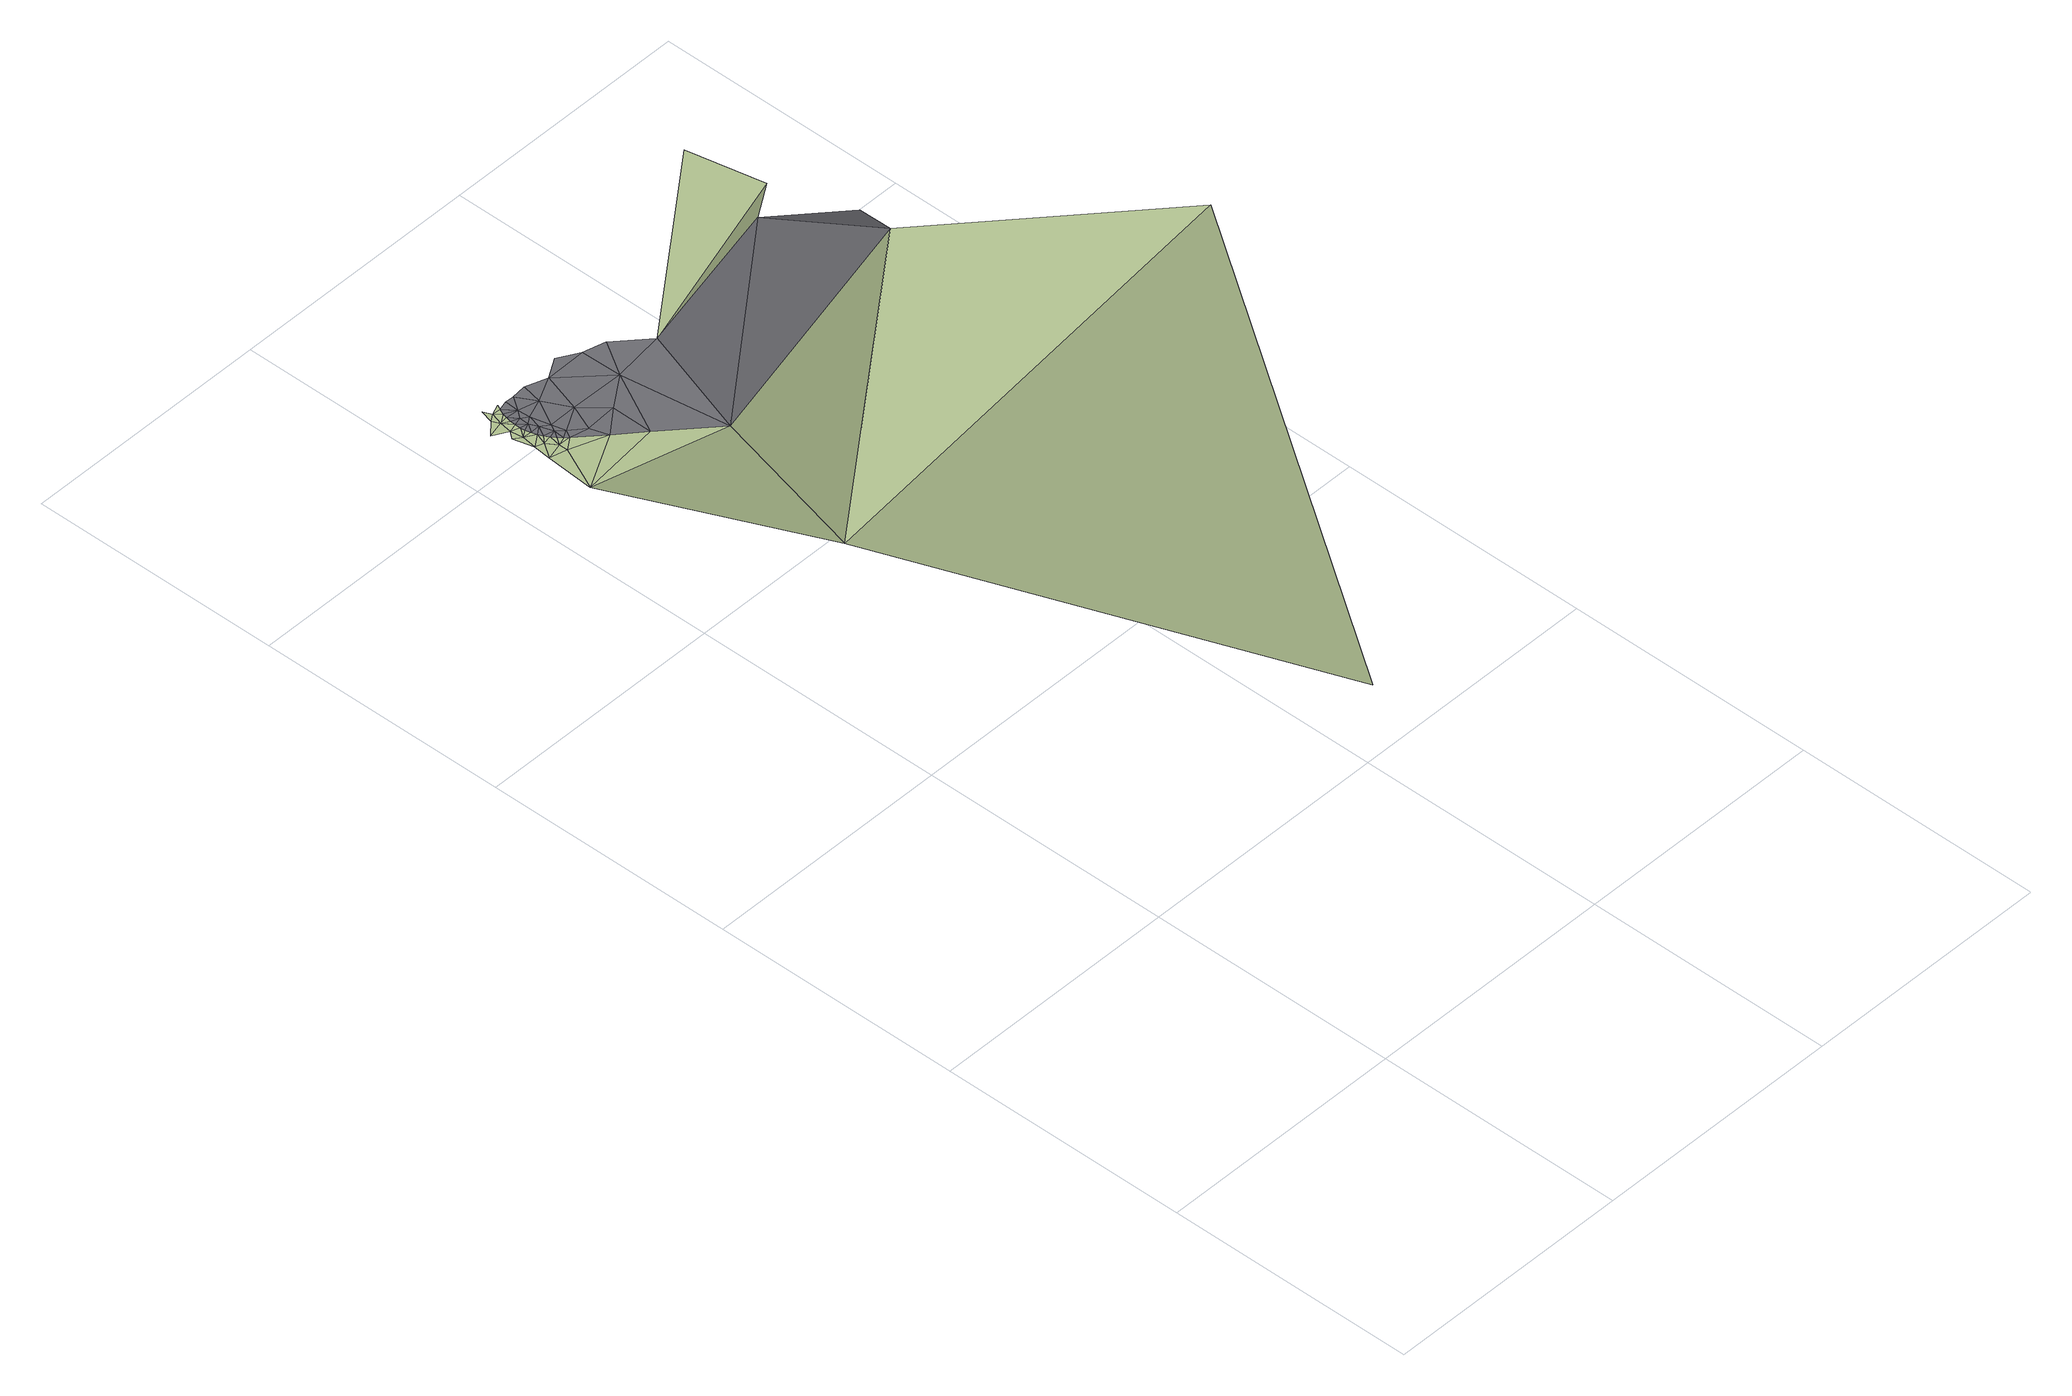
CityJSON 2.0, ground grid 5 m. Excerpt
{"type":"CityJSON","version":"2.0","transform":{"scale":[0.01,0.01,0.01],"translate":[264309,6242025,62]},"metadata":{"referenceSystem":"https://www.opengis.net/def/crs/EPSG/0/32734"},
"CityObjects":{
"terrain1":{"type":"TINRelief","geometry":[{"type":"CompositeSurface","lod":"1","boundaries":[[[0,1,2]],[[1,3,4]],[[5,4,6]],[[7,8,5]],[[9,8,10]],[[11,7,5]],[[5,6,11]],[[10,12,9]],[[12,13,14]],[[15,10,8]],[[14,13,16]],[[15,8,7]],[[6,4,17]],[[12,10,18]],[[15,19,10]],[[11,20,7]],[[19,21,10]],[[10,21,18]],[[15,7,22]],[[22,7,20]],[[23,13,12]],[[12,18,23]],[[6,24,11]],[[25,16,13]],[[20,11,26]],[[11,27,26]],[[28,13,23]],[[29,16,25]],[[30,13,28]],[[24,27,11]],[[31,25,13]],[[30,31,13]],[[24,6,17]],[[32,25,31]],[[17,4,33]],[[25,32,34]],[[3,33,4]],[[1,35,3]],[[0,35,1]],[[36,37,38]],[[39,36,38]]]}]},
"road1":{"type":"Road","attributes":{"highway":"motorway_link","surface":"asphalt","lanes":1,"width":2.2,"oneway":"yes"},"geometry":[{"type":"MultiSurface","lod":"1","boundaries":[[[19,40,21]],[[41,19,15]],[[40,18,21]],[[41,15,22]],[[23,18,40]],[[22,20,42]],[[26,42,20]],[[41,40,19]],[[28,23,43]],[[26,27,42]],[[41,22,42]],[[43,23,40]],[[30,28,43]],[[44,27,24]],[[42,27,44]],[[41,45,40]],[[41,42,46]],[[43,40,45]],[[47,31,30]],[[30,43,47]],[[42,44,46]],[[46,45,41]],[[47,32,31]],[[45,47,43]],[[24,48,44]],[[32,47,49]],[[24,17,48]],[[45,46,50]],[[45,50,47]],[[46,44,51]],[[47,52,49]],[[44,48,51]],[[50,52,47]],[[46,51,50]],[[53,48,17]],[[50,54,52]],[[53,51,48]],[[17,33,53]],[[55,50,51]],[[54,50,55]],[[51,53,56]],[[33,56,53]],[[56,55,51]],[[33,3,56]],[[57,55,58]],[[58,55,56]],[[56,3,36]],[[59,58,56]],[[36,59,56]],[[36,3,37]],[[37,3,35]],[[35,60,37]]]}]}
},
"vertices":[
[982,1289,430],[145,1324,230],[78,100,730],[393,1805,20],[131,1872,20],[138,1969,20],[172,1960,20],[158,1998,20],[141,2004,20],[131,2044,20],[145,2033,20],[172,1978,20],[142,2058,20],[145,2082,20],[112,2074,20],[166,2021,20],[138,2097,20],[245,1934,20],[159,2052,20],[163,2031,20],[176,2002,20],[160,2042,20],[170,2011,20],[159,2063,20],[196,1977,20],[152,2106,20],[182,1993,20],[189,1984,20],[160,2074,20],[145,2123,20],[162,2085,20],[165,2095,20],[169,2105,20],[295,1891,20],[174,2115,20],[589,1633,430],[466,2033,20],[590,1925,270],[660,1970,270],[628,2122,270],
[175,2049,20],[182,2032,20],[191,2006,20],[175,2068,20],[205,1993,20],[188,2058,20],[198,2020,20],[187,2083,20],[233,1969,20],[189,2111,20],[227,2073,20],[254,2020,20],[205,2110,20],[296,1973,20],[235,2113,20],[278,2099,20],[361,2019,20],[319,2123,20],[359,2100,20],[404,2088,20],[715,1816,270]
]}
